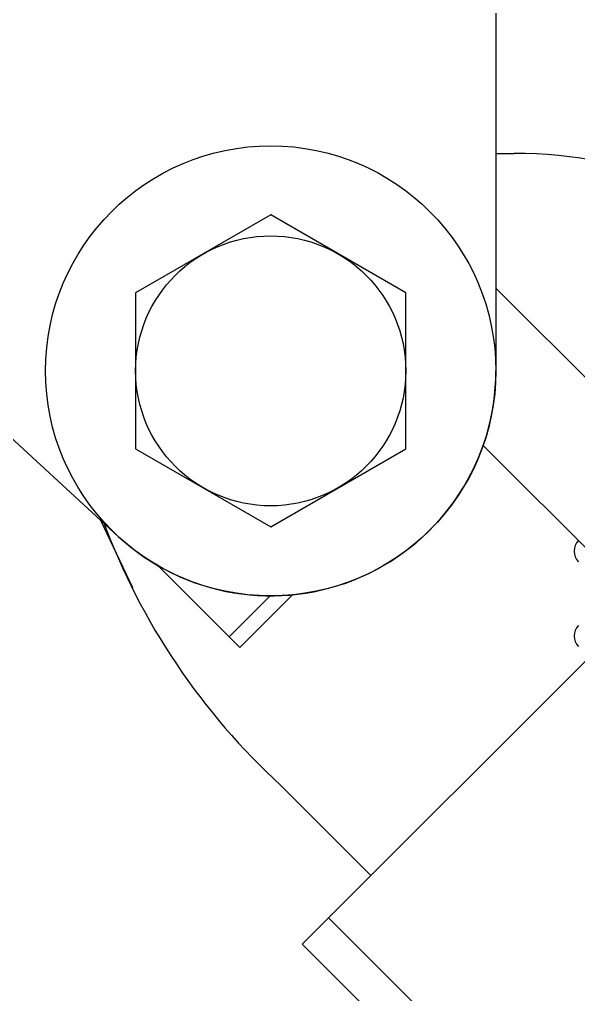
# Model space of a CAD drawing. Extents: x 1247970 to 1725648, y 860327 to 1277876.
# Drawn here: x 1316304.7 to 1316572.4, y 1202753.9 to 1203221.1 of the extents above; entities that cross this region are included whole.
import ezdxf

# ---------------------------------------------------------------- set-up
doc = ezdxf.new("R2010")
doc.units = 0
doc.header["$LTSCALE"] = 1000
doc.header["$MEASUREMENT"] = 0
doc.layers.get('0').update_dxf_attribs({"color": 254})
doc.layers.add('TK', color=4, linetype='Continuous')

# ---------------------------------------------------------------- blocks, each defined once
blk = doc.blocks.new('A$C7BF01818')
at = {"linetype": 'Continuous'}
for p, q in [((-4130.88, 9838.97), (-4130.88, 9563.27)), ((-4311.71, 9483.93), (-4642.85, 9788.65)), ((-4130.88, 9667.47), (-4122.16, 9667.47)), ((-4238.7, 9637.96), (-4303.39, 9600.61)), ((-4174.01, 9600.61), (-4238.7, 9637.96)), ((-4303.39, 9600.61), (-4303.39, 9525.92)), ((-4174.01, 9525.92), (-4174.01, 9600.61)), ((-3842.27, 9314.23), (-4130.88, 9602.84)), ((-4303.39, 9525.92), (-4238.7, 9488.57)), ((-4238.7, 9488.57), (-4174.01, 9525.92)), ((-3882.93, 9273.57), (-4137.09, 9527.73)), ((-4304.64, 9459.23), (-4320.02, 9491.58)), ((-4293.56, 9470.74), (-4253.54, 9430.72)), ((-4238.72, 9455.7), (-4258.62, 9435.8)), ((-4227.94, 9456.32), (-4253.54, 9430.72)), ((-4076.06, 9436.21), (-4223.64, 9288.63)), ((-2754.79, 7844.98), (-4211.04, 9301.23)), ((-2767.39, 7832.38), (-4223.64, 9288.63))]:
    blk.add_line(p, q, dxfattribs=at)
blk.add_line((-4233.82, 9364.61), (-4190.74, 9321.52))
for radius in [107.82, 64.69]:
    blk.add_circle((-4238.7, 9563.27), radius, dxfattribs=at)
for centre, radius, start, end in [((-4122.19, 9451.84), 215.63, 45, 89.9914), ((-4238.7, 9563.27), 107.82, 227.3796, 0), ((-4013.94, 9604.25), 325.23, 200.339, 227.4624), ((-4086.24, 9476.88), 7.19, 135, 225), ((-4086.24, 9436.22), 7.19, 135, 225)]:
    blk.add_arc(centre, radius, start, end, dxfattribs=at)

msp = doc.modelspace()

# ---------------------------------------------------------------- block references
at = {"layer": 'TK'}
msp.add_blockref('A$C7BF01818', (1320663.7, 1193489.49), dxfattribs=at)

doc.saveas('drawing.dxf')
